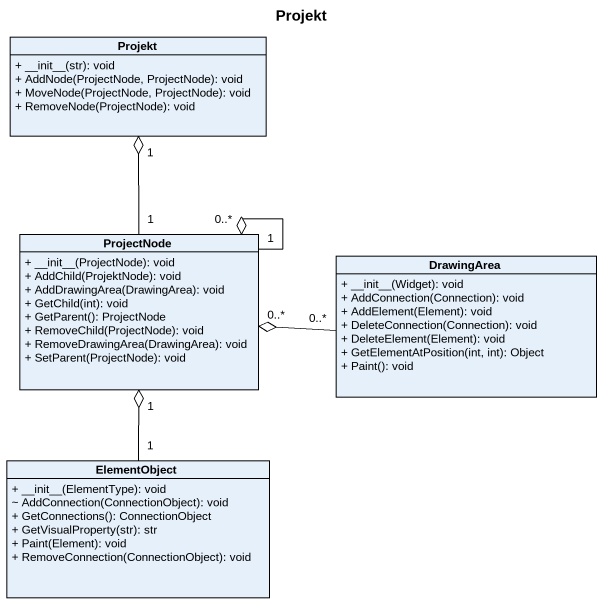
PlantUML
@startuml
title Projekt
hide circle
hide empty members
skinparam classAttributeIconSize 0
class Projekt {
  + ~__init~__(str): void
  + AddNode(ProjectNode, ProjectNode): void
  + MoveNode(ProjectNode, ProjectNode): void
  + RemoveNode(ProjectNode): void
}
class ProjectNode {
  + ~__init~__(ProjectNode): void
  + AddChild(ProjektNode): void
  + AddDrawingArea(DrawingArea): void
  + GetChild(int): void
  + GetParent(): ProjectNode
  + RemoveChild(ProjectNode): void
  + RemoveDrawingArea(DrawingArea): void
  + SetParent(ProjectNode): void
}
class DrawingArea {
  + ~__init~__(Widget): void
  + AddConnection(Connection): void
  + AddElement(Element): void
  + DeleteConnection(Connection): void
  + DeleteElement(Element): void
  + GetElementAtPosition(int, int): Object
  + Paint(): void
}
class ElementObject {
  + ~__init~__(ElementType): void
  ~ AddConnection(ConnectionObject): void
  + GetConnections(): ConnectionObject
  + GetVisualProperty(str): str
  + Paint(Element): void
  + RemoveConnection(ConnectionObject): void
}
ProjectNode "1" -up-o "1" Projekt
ProjectNode "1" --o "0..*" ProjectNode
DrawingArea "0..*" -left-o "0..*" ProjectNode
ElementObject "1" -up-o "1" ProjectNode
@enduml
